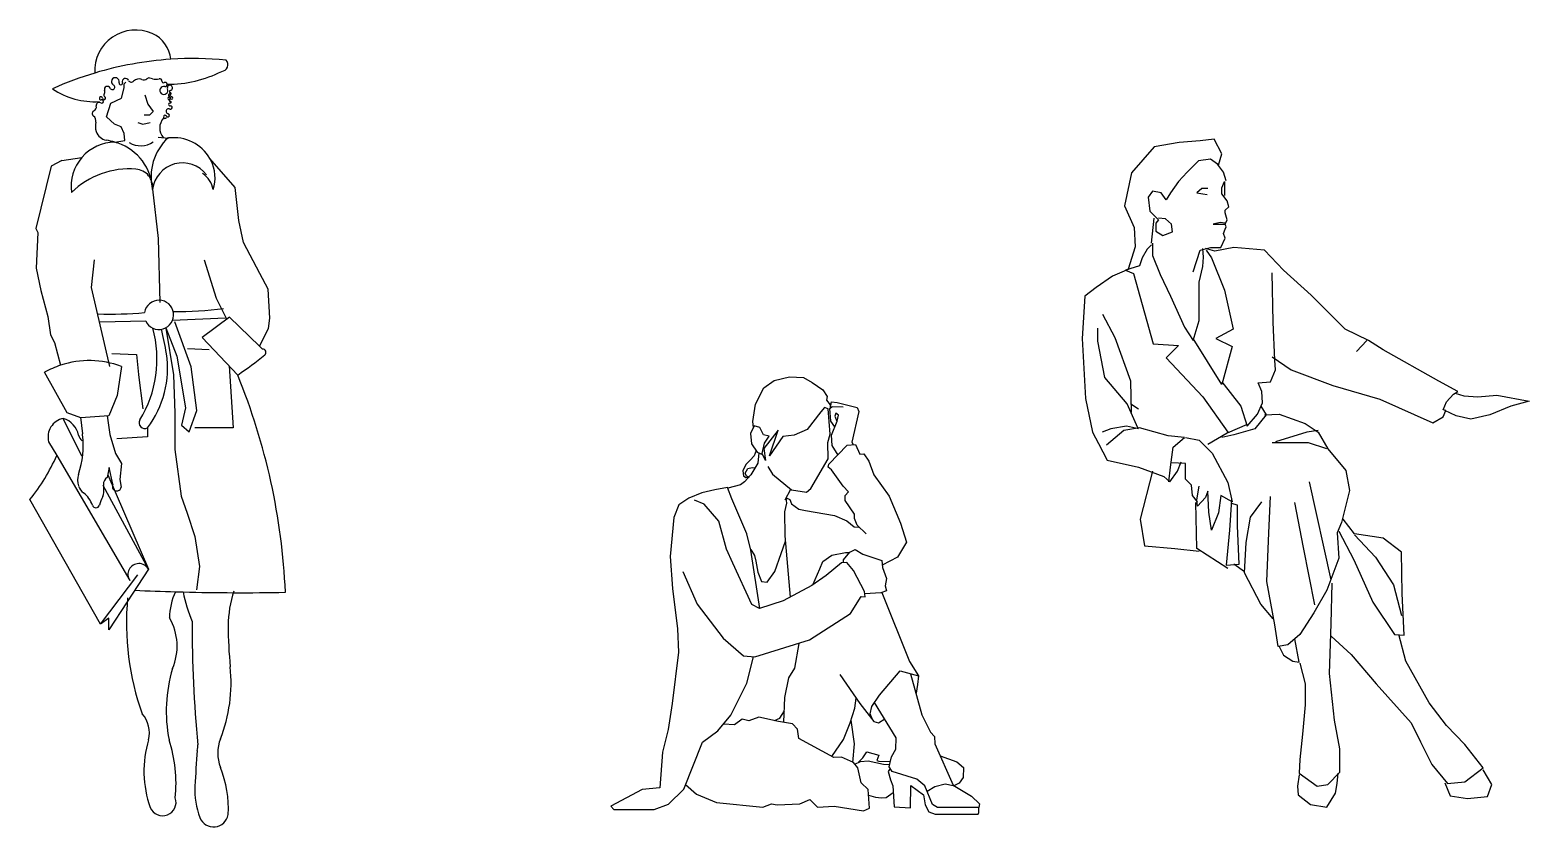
# Model space of a CAD drawing. Header units: millimetres. Extents: x 37 to 11188, y 2113 to 8073.
# Drawn here: x 3095 to 6213, y 4203 to 5861 of the extents above; entities that cross this region are included whole.
import ezdxf

# ---------------------------------------------------------------- set-up
doc = ezdxf.new("R2010")
doc.units = ezdxf.units.MM

msp = doc.modelspace()

# ---------------------------------------------------------------- linework, layer by layer
for p, q in [((3285.8, 5719.7), (3290.9, 5740.9)), ((3290.9, 5749.6), (3294.7, 5753.2)), ((3290.9, 5740.9), (3290.9, 5749.6)), ((3254.3, 5681), (3263.2, 5709.1)), ((3263.2, 5709.1), (3285.8, 5719.7)), ((3333.8, 5726.8), (3340.1, 5707.4)), ((3340.1, 5707.4), (3351.5, 5691.6)), ((3270.7, 5665.2), (3254.3, 5681)), ((3343.9, 5684.5), (3332.6, 5684.5)), ((3351.5, 5691.6), (3343.9, 5684.5)), ((3284.6, 5659.8), (3270.7, 5665.2)), ((3290.9, 5645.8), (3284.6, 5659.8)), ((3292.2, 5631.7), (3290.9, 5645.8)), ((3319.9, 5668.7), (3330, 5665.2)), ((3330, 5665.2), (3345.2, 5668.7)), ((3271.9, 5627.8), (3292.2, 5631.7)), ((3362.1, 5638.1), (3383.6, 5636.7)), ((5433.3, 5618.1), (5386.4, 5564)), ((5485.6, 5627.2), (5433.3, 5618.1)), ((5528.9, 5630.8), (5485.6, 5627.2)), ((5557.8, 5634.4), (5528.9, 5630.8)), ((5574.1, 5603.7), (5557.8, 5634.4)), ((3161.6, 5590.1), (3139.2, 5578.3)), ((3161.6, 5590.1), (3203.4, 5596.4)), ((3522.1, 5533.5), (3469.4, 5594)), ((5525.3, 5589.3), (5501.9, 5565.8)), ((5550.6, 5592.9), (5525.3, 5589.3)), ((5565, 5582), (5550.6, 5592.9)), ((5577.7, 5565.8), (5565, 5582)), ((5566.8, 5580.2), (5574.1, 5603.7)), ((3139.2, 5578.3), (3107.4, 5448.1)), ((5386.4, 5564), (5371.9, 5495.4)), ((5501.9, 5565.8), (5483.8, 5545.9)), ((5583.1, 5547.8), (5577.7, 5565.8)), ((3350.1, 5530), (3361.8, 5427.5)), ((3529.5, 5465.3), (3522.1, 5533.5)), ((5429.7, 5526.1), (5420.7, 5513.5)), ((5447.7, 5522.5), (5429.7, 5526.1)), ((5458.6, 5508), (5447.7, 5522.5)), ((5467.6, 5522.5), (5458.6, 5508)), ((5483.8, 5545.9), (5467.6, 5522.5)), ((5532.5, 5531.5), (5521.7, 5522.5)), ((5521.7, 5522.5), (5534.3, 5520.7)), ((5545.2, 5531.5), (5532.5, 5531.5)), ((5534.3, 5520.7), (5543.4, 5518.9)), ((5574.1, 5533.3), (5579.5, 5545.9)), ((5574.1, 5520.7), (5574.1, 5533.3)), ((5584.9, 5506.2), (5574.1, 5520.7)), ((5579.5, 5545.9), (5579.5, 5533.3)), ((5579.5, 5533.3), (5579.5, 5517.1)), ((5371.9, 5495.4), (5391.8, 5450.3)), ((5420.7, 5513.5), (5424.3, 5484.6)), ((5581.3, 5486.4), (5588.5, 5493.6)), ((5588.5, 5493.6), (5584.9, 5506.2)), ((3539.6, 5419), (3529.5, 5465.3)), ((5424.3, 5484.6), (5442.3, 5466.5)), ((5427.9, 5417.8), (5433.3, 5470.1)), ((5442.3, 5466.5), (5436.9, 5459.3)), ((5436.9, 5459.3), (5436.9, 5443.1)), ((5456.7, 5468.3), (5442.3, 5470.1)), ((5469.4, 5457.5), (5456.7, 5468.3)), ((5471.2, 5441.3), (5469.4, 5457.5)), ((5570.4, 5461.1), (5556, 5457.5)), ((5556, 5457.5), (5568.6, 5457.5)), ((5568.6, 5457.5), (5581.3, 5457.5)), ((5581.3, 5459.3), (5570.4, 5461.1)), ((5581.3, 5481), (5581.3, 5486.4)), ((5584.9, 5466.5), (5581.3, 5481)), ((5581.3, 5457.5), (5584.9, 5466.5)), ((5583.1, 5452.1), (5581.3, 5457.5)), ((3107.4, 5448.1), (3111.6, 5440.1)), ((3111.6, 5440.1), (3107.8, 5365.9)), ((3361.8, 5427.5), (3365.3, 5294.5)), ((5391.8, 5450.3), (5393.6, 5410.6)), ((5436.9, 5443.1), (5451.3, 5434.1)), ((5451.3, 5434.1), (5471.2, 5441.3)), ((5572.2, 5408.8), (5581.3, 5428.6)), ((5577.7, 5437.7), (5581.3, 5446.7)), ((5581.3, 5428.6), (5577.7, 5437.7)), ((5581.3, 5446.7), (5583.1, 5452.1)), ((3573.6, 5354.6), (3539.6, 5419)), ((5393.6, 5410.6), (5379.1, 5363.7)), ((5418.8, 5405.2), (5408, 5387.1)), ((5427.9, 5414.2), (5418.8, 5405.2)), ((5429.7, 5417.8), (5429.7, 5392.5)), ((5514.5, 5358.3), (5528.9, 5403.4)), ((5528.9, 5403.4), (5550.6, 5408.8)), ((5536.2, 5388.9), (5534.3, 5407)), ((5559.6, 5401.6), (5539.8, 5407)), ((5541.6, 5403.4), (5552.4, 5387.1)), ((5550.6, 5408.8), (5572.2, 5408.8)), ((5599.3, 5408.8), (5559.6, 5401.6)), ((5662.5, 5403.4), (5599.3, 5408.8)), ((5702.2, 5361.9), (5662.5, 5403.4)), ((3107.8, 5365.9), (3117.7, 5319.7)), ((3228.5, 5383.1), (3222.2, 5325.4)), ((3457.2, 5383.1), (3482.7, 5303.3)), ((5380.9, 5363.7), (5346.7, 5349.2)), ((5402.6, 5370.9), (5373.7, 5361.9)), ((5408, 5387.1), (5402.6, 5370.9)), ((5429.7, 5392.5), (5445.9, 5352.8)), ((5527.1, 5336.6), (5534.3, 5369.1)), ((5534.3, 5369.1), (5536.2, 5388.9)), ((5552.4, 5387.1), (5579.5, 5320.4)), ((3590.6, 5322.4), (3573.6, 5354.6)), ((5346.7, 5349.2), (5312.4, 5325.8)), ((5373.7, 5361.9), (5390, 5354.6)), ((5390, 5354.6), (5431.5, 5208.5)), ((5445.9, 5352.8), (5467.6, 5307.7)), ((5527.1, 5307.7), (5527.1, 5336.6)), ((5680.5, 5253.6), (5678.7, 5356.5)), ((5759.9, 5309.5), (5702.2, 5361.9)), ((3117.7, 5319.7), (3132.3, 5265.4)), ((3222.2, 5325.4), (3260.4, 5161.5)), ((3482.7, 5303.3), (3504.8, 5259.3)), ((3593.8, 5262.2), (3590.6, 5322.4)), ((5288.9, 5307.7), (5283.5, 5219.3)), ((5312.4, 5325.8), (5288.9, 5307.7)), ((5467.6, 5307.7), (5496.4, 5242.8)), ((5527.1, 5257.2), (5527.1, 5307.7)), ((5579.5, 5320.4), (5597.5, 5239.1)), ((5830.3, 5239.1), (5759.9, 5309.5)), ((5352.1, 5221.1), (5326.8, 5269.8)), ((3132.3, 5265.4), (3137.9, 5227.4)), ((3240.8, 5254.5), (3335.9, 5256.3)), ((3377.9, 5241.2), (3393.7, 5143.9)), ((3378, 5242), (3400.9, 5182.7)), ((3391.4, 5257.6), (3501.7, 5262.4)), ((3430.6, 5160.6), (3396.8, 5254.5)), ((3509.9, 5263.7), (3453.7, 5221.9)), ((3572.9, 5203.5), (3509.9, 5263.7)), ((3572.9, 5203.5), (3591, 5240.2)), ((3591, 5240.2), (3593.8, 5262.2)), ((5316, 5213.9), (5316, 5241)), ((5496.4, 5242.8), (5514.5, 5215.7)), ((5514.5, 5215.7), (5527.1, 5257.2)), ((5597.5, 5239.1), (5561.4, 5219.3)), ((5684.1, 5174.2), (5680.5, 5253.6)), ((5879, 5215.7), (5830.3, 5239.1)), ((3137.9, 5227.4), (3146.5, 5211.2)), ((3146.5, 5211.2), (3158.9, 5163.9)), ((3453.7, 5221.9), (3527.3, 5143.5)), ((5283.5, 5219.3), (5290.7, 5094.8)), ((5330.4, 5138.1), (5316, 5213.9)), ((5384.6, 5130.9), (5352.1, 5221.1)), ((5431.5, 5208.5), (5483.8, 5204.9)), ((5574.1, 5123.6), (5514.5, 5219.3)), ((5561.4, 5219.3), (5595.7, 5203.1)), ((5875.4, 5215.7), (5853.8, 5192.2)), ((5909.7, 5195.8), (5879, 5215.7)), ((3265.8, 5188.4), (3316.6, 5186.2)), ((3316.6, 5186.2), (3321, 5144.8)), ((3400.9, 5182.7), (3418.6, 5075.2)), ((3422.7, 5199), (3467.6, 5196.8)), ((3579.1, 5197.6), (3572.9, 5203.5)), ((5483.8, 5204.9), (5458.6, 5179.6)), ((5458.6, 5179.6), (5534.3, 5098.4)), ((5595.7, 5203.1), (5574.1, 5123.6)), ((5678.7, 5181.4), (5718.4, 5154.3)), ((6025.2, 5130.9), (5909.7, 5195.8)), ((3172.9, 5065.1), (3125.6, 5149.2)), ((3285.4, 5161.5), (3276.5, 5101.2)), ((3442.3, 5069.5), (3430.6, 5160.6)), ((3509.5, 5162.4), (3517.5, 5033.4)), ((5675.1, 5129.1), (5685.9, 5154.3)), ((5685.9, 5154.3), (5684.1, 5174.2)), ((5718.4, 5154.3), (5805.1, 5121.8)), ((3320.7, 5143.9), (3330.2, 5073)), ((3393.7, 5143.9), (3396.8, 5064.2)), ((4604.3, 5082.9), (4621.6, 5116.7)), ((4621.6, 5116.7), (4643.3, 5132.5)), ((4643.3, 5132.5), (4674.6, 5139.5)), ((4674.6, 5139.5), (4704, 5138.1)), ((4704, 5138.1), (4722, 5127.8)), ((4722, 5127.8), (4744.1, 5113.1)), ((4744.1, 5113.1), (4753.2, 5098.7)), ((5377.3, 5083.9), (5330.4, 5138.1)), ((5386.4, 5065.9), (5384.6, 5130.9)), ((5574.1, 5129.1), (5613.8, 5078.5)), ((5649.8, 5127.3), (5675.1, 5129.1)), ((5657.1, 5109.2), (5649.8, 5127.3)), ((5805.1, 5121.8), (5902.5, 5093)), ((6064.9, 5109.2), (6025.2, 5130.9)), ((3276.5, 5101.2), (3259.5, 5058.9)), ((4598.3, 5047.1), (4604.3, 5082.9)), ((4753.2, 5098.7), (4752.1, 5091.4)), ((4752.1, 5091.4), (4759.5, 5081.8)), ((4759.5, 5081.8), (4759.7, 5075.6)), ((4760.8, 5080.3), (4761.9, 5088)), ((4761.9, 5088), (4773.7, 5086.5)), ((4773.7, 5086.5), (4815.9, 5075.9)), ((5290.7, 5094.8), (5305.2, 5024.4)), ((5399, 5033.4), (5377.3, 5083.9)), ((5384.6, 5083.9), (5400.8, 5073.1)), ((5534.3, 5098.4), (5586.7, 5024.4)), ((5648, 5062.3), (5658.9, 5085.8)), ((5658.9, 5085.8), (5657.1, 5109.2)), ((5902.5, 5093), (6012.6, 5044.2)), ((6034.2, 5071.3), (6041.5, 5087.6)), ((6041.5, 5087.6), (6055.9, 5103.8)), ((6055.9, 5103.8), (6064.9, 5109.2)), ((6059.5, 5105.6), (6077.6, 5100.2)), ((6077.6, 5100.2), (6106.4, 5098.4)), ((6106.4, 5098.4), (6146.1, 5102)), ((6146.1, 5102), (6212.9, 5089.4)), ((6212.9, 5089.4), (6175, 5078.5)), ((3203.2, 4974.8), (3164.4, 5053.2)), ((3200.7, 5054.4), (3172.9, 5065.1)), ((3200.4, 5055.8), (3204.5, 5021.5)), ((3259.5, 5058.9), (3200.7, 5054.4)), ((3256, 5058.5), (3261, 5020.1)), ((3396.8, 5064.2), (3396.8, 4988.9)), ((3418.6, 5075.2), (3410.7, 5039.1)), ((3426.5, 5025.4), (3442.3, 5069.5)), ((4739.8, 5067), (4711.9, 5030.3)), ((4747.9, 5075.9), (4739.8, 5067)), ((4755.3, 5072.9), (4747.9, 5075.9)), ((4759.7, 5020.7), (4755.3, 5072.9)), ((4758.9, 5073.7), (4763.7, 5078.4)), ((4760.8, 5047.9), (4758.9, 5073.7)), ((4763.7, 5078.4), (4786.5, 5077.3)), ((4771.1, 5064.5), (4768.9, 5058.2)), ((4768.9, 5058.2), (4773.3, 5047.9)), ((4777, 5060.4), (4771.1, 5064.5)), ((4773.7, 5047.6), (4777, 5060.4)), ((4819.2, 5067.4), (4804.5, 5004.2)), ((4815.9, 5075.9), (4819.2, 5067.4)), ((5613.8, 5078.5), (5626.4, 5037)), ((5626.4, 5037), (5648, 5062.3)), ((5666.1, 5060.5), (5642.6, 5031.6)), ((5655.3, 5078.5), (5666.1, 5060.5)), ((5662.5, 5060.5), (5693.2, 5062.3)), ((5693.2, 5062.3), (5747.3, 5042.4)), ((6012.6, 5044.2), (6034.2, 5056.9)), ((6039.7, 5069.5), (6034.2, 5071.3)), ((6034.2, 5056.9), (6039.7, 5069.5)), ((6061.3, 5058.7), (6037.9, 5069.5)), ((6092, 5051.5), (6061.3, 5058.7)), ((6131.7, 5060.5), (6092, 5051.5)), ((6175, 5078.5), (6131.7, 5060.5)), ((3261, 5020.1), (3273.4, 4980.1)), ((3339.7, 5033.4), (3339.7, 5015.3)), ((3410.7, 5039.1), (3426.5, 5025.4)), ((3517.5, 5033.4), (3438.2, 5033.4)), ((4601.6, 5037.6), (4593.5, 5022.2)), ((4593.5, 5022.2), (4595.7, 5000.1)), ((4600.3, 5034.5), (4598.3, 5047.1)), ((4613.3, 5034.7), (4601.6, 5037.6)), ((4620.7, 5019.2), (4613.3, 5034.7)), ((4651.6, 5028.8), (4621.4, 4990.6)), ((4633.2, 4975.1), (4651.6, 5028.8)), ((4711.9, 5030.3), (4684.7, 5018.5)), ((4754.5, 5003.1), (4759.7, 5020.7)), ((4768.9, 5035.8), (4760.8, 5047.9)), ((4761.9, 5018.1), (4773.7, 5047.6)), ((5305.2, 5024.4), (5317.8, 5000.9)), ((5343.1, 5031.6), (5325, 5024.4)), ((5370.1, 5028), (5334, 4997.3)), ((5375.5, 5037), (5343.1, 5031.6)), ((5402.6, 5033.4), (5370.1, 5028)), ((5400.8, 5031.6), (5375.5, 5037)), ((5462.2, 5017.2), (5402.6, 5033.4)), ((5584.9, 5022.6), (5545.2, 4999.1)), ((5626.4, 5040.6), (5584.9, 5022.6)), ((5642.6, 5031.6), (5599.3, 5019)), ((5750.9, 5024.4), (5685.9, 5004.5)), ((5747.3, 5042.4), (5774.4, 5024.4)), ((5774.4, 5028), (5750.9, 5024.4)), ((5774.4, 5024.4), (5794.2, 4990.1)), ((3134.1, 5004.7), (3150.8, 4976.1)), ((3339.7, 5015.3), (3276.2, 5010.9)), ((3396.8, 4988.9), (3409.5, 4891.5)), ((4595.7, 5000.1), (4607.5, 4983.2)), ((4617.8, 4980.3), (4622.9, 5001.6)), ((4632.5, 5016.3), (4620.7, 5019.2)), ((4621.4, 4990.6), (4625.1, 4965.6)), ((4622.9, 5001.6), (4632.5, 5016.3)), ((4661.1, 5015.6), (4633.2, 4975.1)), ((4684.7, 5018.5), (4661.1, 5015.6)), ((4755.3, 4969.2), (4754.5, 5003.1)), ((4757, 4958.3), (4794.9, 4997.3)), ((4763.7, 4997.2), (4761.9, 5018.1)), ((4775.9, 4977), (4763.7, 4997.2)), ((4794.9, 4997.3), (4811.8, 4998.7)), ((4804.5, 5004.2), (4807.5, 4998.7)), ((4811.8, 4998.7), (4821, 4978.9)), ((5317.8, 5000.9), (5335.8, 4966.6)), ((5496.4, 5013.6), (5462.2, 5017.2)), ((5467.6, 4952.2), (5473, 4993.7)), ((5473, 4993.7), (5496.4, 5013.6)), ((5498.3, 5013.6), (5527.1, 5008.1)), ((5527.1, 5008.1), (5554.2, 4981.1)), ((5599.3, 5019), (5574.1, 5013.6)), ((5754.5, 5002.7), (5678.7, 5002.7)), ((5792.4, 4990.1), (5754.5, 5002.7)), ((5794.2, 4990.1), (5832.1, 4945)), ((3150.8, 4976.1), (3302.7, 4715.8)), ((3273.4, 4980.1), (3285.7, 4959.8)), ((3285.7, 4959.8), (3282.2, 4926.3)), ((4584.3, 4957.7), (4578, 4944.5)), ((4593.3, 4966.2), (4584.3, 4957.7)), ((4601.6, 4975.2), (4593.3, 4966.2)), ((4608.7, 4959.9), (4594.8, 4936)), ((4605.3, 4986.4), (4601.6, 4975.2)), ((4607.5, 4983.2), (4618.6, 4978.5)), ((4611, 4981.6), (4608.7, 4959.9)), ((4625.1, 4965.6), (4617.8, 4980.3)), ((4719.2, 4907.5), (4755.3, 4969.2)), ((4755.5, 4951.7), (4757, 4958.3)), ((4821, 4978.9), (4829.4, 4979.3)), ((4829.4, 4979.3), (4840.1, 4964.2)), ((4840.1, 4964.2), (4850, 4935.9)), ((5335.8, 4966.6), (5400.8, 4952.2)), ((5498.3, 4959.4), (5469.4, 4961.2)), ((5482, 4943.2), (5489.2, 4963)), ((5498.3, 4926.9), (5498.3, 4959.4)), ((5554.2, 4981.1), (5586.7, 4919.7)), ((3260.1, 4951.4), (3256.1, 4930.7)), ((3257.3, 4935.6), (3341.6, 4739.6)), ((3267.7, 4916.2), (3260.1, 4951.4)), ((3282.2, 4926.3), (3285, 4910.5)), ((4578, 4944.5), (4579.5, 4934)), ((4579.5, 4934), (4584.1, 4930.7)), ((4594.8, 4936), (4581.5, 4921.3)), ((4582.5, 4939.3), (4588.5, 4949)), ((4585.4, 4932.8), (4582.5, 4939.3)), ((4584.1, 4930.7), (4591.3, 4931.4)), ((4591.3, 4931.4), (4585.4, 4932.8)), ((4588.5, 4949), (4596.9, 4951.4)), ((4596.9, 4951.4), (4603.2, 4950.7)), ((4629.5, 4953.1), (4639.8, 4937.6)), ((4639.8, 4937.6), (4678.8, 4904.5)), ((4762.2, 4946.2), (4755.5, 4951.7)), ((4786.4, 4912.5), (4762.2, 4946.2)), ((4850, 4935.9), (4882, 4891.4)), ((5400.8, 4952.2), (5453.1, 4932.4)), ((5429.7, 4943.2), (5404.4, 4843.9)), ((5453.1, 4932.4), (5465.8, 4921.5)), ((5464, 4921.5), (5467.6, 4952.2)), ((5465.8, 4921.5), (5482, 4943.2)), ((5510.9, 4914.3), (5498.3, 4926.9)), ((5832.1, 4945), (5839.3, 4903.5)), ((3341.6, 4739.6), (3247.8, 4913.8)), ((4492.7, 4898.7), (4465.5, 4887.7)), ((4519.6, 4904.4), (4492.7, 4898.7)), ((4545.9, 4909.7), (4519.6, 4904.4)), ((4555.2, 4886), (4545.9, 4909.7)), ((4572.7, 4915.4), (4546.4, 4908)), ((4581.5, 4921.3), (4572.7, 4915.4)), ((4677.3, 4905.5), (4665, 4883.5)), ((4678.8, 4904.5), (4710.4, 4900.1)), ((4710.4, 4900.1), (4719.2, 4907.5)), ((4797.8, 4900.8), (4786.4, 4912.5)), ((4790.5, 4892.7), (4797.8, 4900.8)), ((5512.7, 4892.6), (5510.9, 4914.3)), ((5521.7, 4883.6), (5527.1, 4912.5)), ((5545.2, 4901.7), (5539.8, 4889)), ((5547, 4858.4), (5545.2, 4901.7)), ((5586.7, 4919.7), (5595.7, 4880)), ((5801.4, 4717.6), (5756.3, 4921.5)), ((5839.3, 4903.5), (5823.1, 4836.7)), ((3242.1, 4625.5), (3095.2, 4884.5)), ((3409.5, 4891.5), (3422.4, 4855.9)), ((4444.6, 4873.7), (4434.3, 4847)), ((4465.5, 4887.7), (4444.6, 4873.7)), ((4497.7, 4875.2), (4477.1, 4883.3)), ((4527.9, 4839.2), (4497.7, 4875.2)), ((4586, 4813.3), (4555.2, 4886)), ((4664.9, 4858.6), (4669, 4876.8)), ((4669, 4876.8), (4668, 4888.3)), ((4668, 4888.3), (4675.4, 4884.8)), ((4675.4, 4884.8), (4679.1, 4875.8)), ((4679.1, 4875.8), (4694.3, 4864.2)), ((4694.3, 4864.2), (4708.1, 4861.6)), ((4790.8, 4882.4), (4790.5, 4892.7)), ((4810, 4854.1), (4790.8, 4882.4)), ((4882, 4891.4), (4905.6, 4835.5)), ((5523.5, 4880), (5512.7, 4892.6)), ((5521.7, 4782.6), (5519.9, 4878.2)), ((5523.5, 4871), (5521.7, 4883.6)), ((5539.8, 4889), (5523.5, 4871)), ((5572.2, 4892.6), (5566.8, 4856.6)), ((5595.7, 4880), (5572.2, 4892.6)), ((5593.9, 4883.6), (5590.3, 4820.5)), ((5606.5, 4872.8), (5593.9, 4876.4)), ((5606.5, 4829.5), (5606.5, 4872.8)), ((5633.6, 4847.5), (5657.1, 4880)), ((5671.5, 4815), (5675.1, 4890.8)), ((5743.7, 4784.4), (5725.6, 4878.2)), ((3422.4, 4855.9), (3438.2, 4807.4)), ((4434.3, 4847), (4426.9, 4765.8)), ((4544, 4781.3), (4527.9, 4839.2)), ((4665.6, 4809.3), (4664.9, 4858.6)), ((4708.1, 4861.6), (4768.8, 4851.3)), ((4768.8, 4851.3), (4794.2, 4839.9)), ((4794.2, 4839.9), (4809.2, 4827.9)), ((4810, 4845.2), (4810, 4854.1)), ((4815.8, 4831.3), (4810, 4845.2)), ((4905.6, 4835.5), (4918.1, 4795.8)), ((5404.4, 4843.9), (5413.4, 4788)), ((5552.4, 4820.5), (5547, 4858.4)), ((5566.8, 4856.6), (5552.4, 4820.5)), ((5624.6, 4795.2), (5633.6, 4847.5)), ((5823.1, 4836.7), (5814.1, 4815)), ((5850.2, 4813.2), (5826.7, 4843.9)), ((3438.2, 4807.4), (3447.7, 4745.3)), ((4594.8, 4779.1), (4586, 4813.3)), ((4676.9, 4681.7), (4665.6, 4809.3)), ((4809.2, 4827.9), (4818.2, 4827.3)), ((4834, 4812.9), (4815.8, 4831.3)), ((5590.3, 4820.5), (5583.1, 4748.3)), ((5610.1, 4750.1), (5606.5, 4829.5)), ((5667.9, 4714), (5671.5, 4815)), ((5814.1, 4815), (5817.7, 4762.7)), ((5817.7, 4818.7), (5848.4, 4759.1)), ((5909.7, 4804.2), (5850.2, 4813.2)), ((5850.2, 4811.4), (5893.5, 4764.5)), ((5947.6, 4775.3), (5909.7, 4804.2)), ((4557.3, 4751.8), (4544, 4781.3)), ((4594.5, 4780.9), (4601.9, 4768)), ((4613.2, 4658), (4594.8, 4779.1)), ((4644.3, 4734.9), (4657.6, 4772.4)), ((4657.6, 4772.4), (4666.4, 4797.8)), ((4763.1, 4769), (4791.6, 4774.6)), ((4787.5, 4759.2), (4800.4, 4775)), ((4791.6, 4774.6), (4799.9, 4774.5)), ((4800.4, 4775), (4811.4, 4780.7)), ((4811.4, 4780.7), (4827.2, 4770.6)), ((4827.2, 4770.6), (4866.6, 4757.7)), ((4918.1, 4795.8), (4899.7, 4764.9)), ((5413.4, 4788), (5476.6, 4782.6)), ((5476.6, 4782.6), (5527.1, 4777.1)), ((5586.7, 4741.1), (5521.7, 4782.6)), ((5621, 4732), (5624.6, 4795.2)), ((5767.2, 4665.3), (5743.7, 4784.4)), ((5949.4, 4688.7), (5947.6, 4775.3)), ((3341.6, 4739.6), (3297.7, 4672)), ((3447.7, 4745.3), (3441.4, 4696.4)), ((4426.9, 4765.8), (4431.3, 4699.6)), ((4596.2, 4665.8), (4557.3, 4751.8)), ((4601.9, 4768), (4605, 4756.1)), ((4605, 4756.1), (4608.7, 4733.1)), ((4723.7, 4706.9), (4737.7, 4740.4)), ((4737.7, 4740.4), (4744.3, 4755.4)), ((4744.3, 4755.4), (4763.1, 4769)), ((4782.7, 4752.6), (4751, 4726.5)), ((4794.4, 4753.7), (4782.7, 4752.6)), ((4787.5, 4753.3), (4787.5, 4759.2)), ((4808, 4737.1), (4794.4, 4753.7)), ((4866.6, 4757.7), (4868.1, 4743.4)), ((4899.7, 4764.9), (4867.3, 4748.2)), ((4868.1, 4743.4), (4876.9, 4720.2)), ((5583.1, 4748.3), (5610.1, 4750.1)), ((5621, 4733.8), (5599.3, 4750.1)), ((5817.7, 4762.7), (5792.4, 4695.9)), ((5848.4, 4759.1), (5888.1, 4670.7)), ((5893.5, 4764.5), (5931.4, 4706.8)), ((3242.1, 4625.5), (3319.8, 4727.7)), ((4453.2, 4734.8), (4482.6, 4667.1)), ((4608.7, 4733.1), (4616.4, 4714)), ((4616.4, 4714), (4628.1, 4712.5)), ((4628.1, 4712.5), (4644.3, 4734.9)), ((4751, 4726.5), (4721.6, 4705.9)), ((4830.8, 4693), (4808, 4737.1)), ((4876.9, 4720.2), (4873.9, 4704.8)), ((5655.3, 4667.1), (5621, 4732)), ((5684.1, 4623.8), (5667.9, 4714)), ((5801.4, 4625.6), (5803.2, 4710.4)), ((4431.3, 4699.6), (4441.6, 4615.4)), ((4721.6, 4705.9), (4661.7, 4673.9)), ((4801.8, 4647.6), (4823.8, 4682.7)), ((4823.8, 4682.7), (4831.9, 4682.4)), ((4831.9, 4682.4), (4830.8, 4693)), ((4865.1, 4690.4), (4831.5, 4688.1)), ((4876.5, 4694.5), (4865.1, 4690.4)), ((4867, 4691.2), (4924.7, 4547.4)), ((4873.9, 4704.8), (4876.5, 4694.5)), ((5792.4, 4695.9), (5765.3, 4649)), ((5931.4, 4706.8), (5947.6, 4643.6)), ((5953, 4602.1), (5949.4, 4688.7)), ((3297.7, 4672), (3259.5, 4613.2)), ((4482.6, 4667.1), (4537, 4596.1)), ((4612.4, 4657.7), (4596.2, 4665.8)), ((4661.7, 4673.9), (4612.4, 4657.7)), ((4716.5, 4592.5), (4801.8, 4647.6)), ((5680.5, 4636.4), (5655.3, 4667.1)), ((5765.3, 4649), (5736.5, 4603.9)), ((5888.1, 4670.7), (5933.2, 4603.9)), ((3259.5, 4637.4), (3242.1, 4625.5)), ((3259.5, 4613.2), (3259.5, 4637.4)), ((4441.6, 4615.4), (4443.8, 4566.9)), ((5691.4, 4578.6), (5684.1, 4623.8)), ((5797.8, 4522.7), (5801.4, 4625.6)), ((4537, 4596.1), (4579, 4559.4)), ((4602.5, 4557.2), (4716.5, 4592.5)), ((4685.9, 4533.8), (4694.7, 4585.1)), ((5736.5, 4603.9), (5711.2, 4582.2)), ((5734.7, 4546.1), (5725.6, 4594.9)), ((5801.4, 4600.3), (5842.9, 4562.4)), ((5933.2, 4603.9), (5953, 4602.1)), ((5956.6, 4548), (5942.2, 4603.9)), ((4443.8, 4566.9), (4430.6, 4459.9)), ((4579, 4559.4), (4602.5, 4557.2)), ((4585.8, 4502.5), (4599.7, 4557.1)), ((5711.2, 4582.2), (5691.4, 4578.6)), ((5693.2, 4578.6), (5702.2, 4560.6)), ((5702.2, 4560.6), (5722, 4548)), ((5842.9, 4562.4), (5895.3, 4501)), ((4673.4, 4513.6), (4685.9, 4533.8)), ((4862.4, 4477.5), (4904.7, 4527.9)), ((4904.7, 4527.9), (4943.3, 4517.6)), ((4924.7, 4547.4), (4943.4, 4517.5)), ((4926.2, 4522.2), (4950, 4436.5)), ((5722, 4548), (5734.7, 4546.1)), ((5736.5, 4544.3), (5747.3, 4501)), ((5808.7, 4425.2), (5797.8, 4522.7)), ((6005.4, 4461.3), (5956.6, 4548)), ((4552.7, 4435.6), (4585.8, 4502.5)), ((4665.3, 4472.8), (4673.4, 4513.6)), ((4779.8, 4520.5), (4821, 4460.2)), ((4941.2, 4499.8), (4938.1, 4481.7)), ((4943.4, 4517.5), (4941.2, 4499.8)), ((5747.3, 4501), (5747.3, 4457.7)), ((5895.3, 4501), (5967.5, 4419.8)), ((4430.6, 4459.9), (4422.5, 4406.2)), ((4663.1, 4421.3), (4665.3, 4472.8)), ((4810.8, 4450.4), (4813.2, 4471.5)), ((4821, 4460.2), (4850.4, 4422.7)), ((4846.3, 4453.6), (4862.4, 4477.5)), ((4897, 4388.9), (4851.4, 4462.4)), ((6041.5, 4414.4), (6005.4, 4461.3)), ((4525.5, 4403.2), (4552.7, 4435.6)), ((4576.6, 4427.7), (4560.8, 4416.1)), ((4590.2, 4424), (4576.6, 4427.7)), ((4610.8, 4431.7), (4590.2, 4424)), ((4652, 4422.9), (4610.8, 4431.7)), ((4643.8, 4424.9), (4654.6, 4430)), ((4654.6, 4430), (4664.2, 4444.9)), ((4801, 4419.6), (4810.8, 4450.4)), ((4842.8, 4438.6), (4846.3, 4453.6)), ((4847.3, 4426.8), (4842.8, 4438.6)), ((4860.3, 4419.8), (4873.4, 4428.3)), ((4950, 4436.5), (4968.3, 4400.8)), ((5747.3, 4457.7), (5741.9, 4396.4)), ((4422.5, 4406.2), (4410.7, 4359.1)), ((4493.8, 4379.7), (4525.5, 4403.2)), ((4560.8, 4416.1), (4537.3, 4417.4)), ((4681.4, 4418.1), (4652, 4422.9)), ((4691.7, 4407.1), (4681.4, 4418.1)), ((4694.6, 4387.4), (4691.7, 4407.1)), ((4787.1, 4385.4), (4801, 4419.6)), ((4810.2, 4376.5), (4803.1, 4425.3)), ((4850.4, 4422.7), (4860.3, 4419.8)), ((4968.3, 4400.8), (4976.4, 4391.3)), ((5741.9, 4396.4), (5736.5, 4344)), ((5819.5, 4365.7), (5808.7, 4425.2)), ((5967.5, 4419.8), (5987.3, 4380.1)), ((6079.4, 4374.7), (6041.5, 4414.4)), ((4454.9, 4281.9), (4493.8, 4379.7)), ((4767, 4347.7), (4694.6, 4387.4)), ((4763.2, 4349.7), (4787.1, 4385.4)), ((4806.4, 4337.5), (4810.2, 4376.5)), ((4886.7, 4349.2), (4896.3, 4365.4)), ((4896.3, 4365.4), (4897, 4388.9)), ((4976.4, 4391.3), (4977.2, 4376.6)), ((4977.2, 4376.6), (5015, 4290)), ((5819.5, 4317), (5819.5, 4365.7)), ((5987.3, 4380.1), (6010.8, 4333.2)), ((6117.3, 4326), (6079.4, 4374.7)), ((4410.7, 4359.1), (4404.9, 4284.8)), ((4783.2, 4348.5), (4767, 4347.7)), ((4807.8, 4337.1), (4783.2, 4348.5)), ((4817, 4326.6), (4807.8, 4337.1)), ((4810.6, 4334.2), (4822.2, 4339.7)), ((4818.5, 4338.3), (4827.1, 4347.1)), ((4822.2, 4339.7), (4838.4, 4340.8)), ((4827.1, 4347.1), (4836, 4359.9)), ((4836, 4359.9), (4860.6, 4352.8)), ((4838.4, 4340.8), (4870.4, 4333.8)), ((4860.6, 4352.8), (4856.2, 4341.7)), ((4856.2, 4341.7), (4860.4, 4340.1)), ((4860.4, 4340.1), (4884.9, 4339.5)), ((4870.4, 4333.8), (4883.2, 4333.3)), ((4882.3, 4328.6), (4886.7, 4349.2)), ((4988.4, 4351.6), (5022.9, 4338.7)), ((5022.9, 4338.7), (5036.5, 4326.9)), ((5736.5, 4344), (5734.7, 4315.1)), ((4823.7, 4295), (4817, 4326.6)), ((4884.1, 4325.1), (4880.1, 4318.5)), ((4880.1, 4318.5), (4885.2, 4301.6)), ((4888.2, 4319), (4882.3, 4328.6)), ((4939.7, 4302.9), (4888.2, 4319)), ((4956.6, 4288.9), (4939.7, 4302.9)), ((5035.8, 4306), (5027.4, 4294.2)), ((5036.5, 4326.9), (5035.8, 4306)), ((5734.7, 4311.5), (5731.1, 4288.1)), ((5734.7, 4315.1), (5772.6, 4288.1)), ((5794.2, 4291.7), (5819.5, 4317)), ((5814.1, 4293.5), (5815.9, 4315.1)), ((6010.8, 4333.2), (6043.3, 4293.5)), ((6079.4, 4297.1), (6117.3, 4326)), ((6135.3, 4291.7), (6117.3, 4322.4)), ((4368.8, 4281.2), (4303.4, 4246.6)), ((4404.9, 4284.8), (4368.8, 4281.2)), ((4423.3, 4251), (4454.9, 4281.9)), ((4458.5, 4291.5), (4481.7, 4271.2)), ((4481.7, 4271.2), (4523.3, 4254.3)), ((4838.4, 4281), (4823.7, 4295)), ((4841.3, 4242.7), (4838.4, 4281)), ((4875.8, 4264.9), (4890.7, 4275.2)), ((4885.2, 4301.6), (4889.7, 4288.7)), ((4889.7, 4288.7), (4892.6, 4245)), ((4926.8, 4243.1), (4927.5, 4289.8)), ((4927.5, 4289.8), (4953.6, 4270.3)), ((4972, 4249.9), (4956.6, 4288.9)), ((4961, 4278), (4976.8, 4287.6)), ((4976.8, 4287.6), (4998.9, 4292.7)), ((4998.9, 4292.7), (5015.4, 4289.6)), ((5015, 4290), (5053.6, 4267.6)), ((5027.4, 4294.2), (5016.7, 4289.2)), ((5731.1, 4288.1), (5732.9, 4270)), ((5772.6, 4288.1), (5794.2, 4291.7)), ((5792.4, 4244.8), (5810.5, 4273.6)), ((5810.5, 4273.6), (5814.1, 4293.5)), ((6037.9, 4295.3), (6048.7, 4268.2)), ((6043.3, 4293.5), (6079.4, 4297.1)), ((6126.3, 4266.4), (6135.3, 4291.7)), ((4303.4, 4246.6), (4309.3, 4239.3)), ((4393.1, 4239.3), (4423.3, 4251)), ((4523.3, 4254.3), (4619.6, 4244.8)), ((4619.6, 4244.8), (4637.2, 4251.2)), ((4637.2, 4251.2), (4649.4, 4249.4)), ((4649.4, 4249.4), (4696.1, 4251.6)), ((4696.1, 4251.6), (4717.4, 4260.4)), ((4717.4, 4260.4), (4733.2, 4244.6)), ((4733.2, 4244.6), (4767.8, 4246.4)), ((4767.8, 4246.4), (4828.8, 4236.9)), ((4828.8, 4236.9), (4841.3, 4242.7)), ((4839.2, 4269.8), (4853.6, 4265.2)), ((4853.6, 4265.2), (4866, 4263.6)), ((4866, 4263.6), (4875.8, 4264.9)), ((4892.6, 4245), (4926.8, 4243.1)), ((4953.6, 4270.3), (4957.3, 4249.4)), ((4957.3, 4249.4), (4964.7, 4234.7)), ((4983, 4244), (4972, 4249.9)), ((5068.4, 4244), (4983, 4244)), ((5053.6, 4267.6), (5069.8, 4251.4)), ((5069.8, 4251.4), (5068.4, 4244)), ((5068.7, 4233.2), (5068.5, 4244.1)), ((5732.9, 4270), (5758.1, 4250.2)), ((5758.1, 4250.2), (5792.4, 4244.8)), ((6048.7, 4268.2), (6084.8, 4262.8)), ((6084.8, 4262.8), (6126.3, 4266.4)), ((4309.3, 4239.3), (4393.1, 4239.3)), ((4964.7, 4234.7), (4977.9, 4230.2)), ((4977.9, 4230.2), (5067.6, 4230.2)), ((5067.6, 4230.2), (5068.7, 4233.2))]:
    msp.add_line(p, q)
for centre, radius, start, end in [((3314.8, 5776.6), 84.8, 65.7263, 183.1954), ((3322.6, 5794), 65.8, 5.6578, 65.7263), ((3435.9, 5085.5), 716.6, 93.8262, 106.6911), ((3435.9, 5085.5), 716.6, 84.6198, 93.8262), ((3492.7, 5789.3), 14.1, 275.4081, 42.9054), ((3435.9, 5085.5), 716.6, 106.6911, 114.2036), ((3381.5, 5999.1), 250.5, 269.6918, 296.7112), ((3230.7, 5871.3), 159.2, 236.1689, 273.0273), ((3256.3, 5737.9), 6.25, 23.6801, 201.5508), ((3266.6, 5742.5), 5.04, 203.6801, 62.1502), ((3272.8, 5754.1), 8.13, 343.6955, 242.1502), ((3284.1, 5750.8), 3.63, 163.6955, 16.3045), ((3294.1, 5753.8), 6.82, 25.0454, 196.3045), ((3306.1, 5759.3), 6.37, 205.0454, 316.7146), ((3321.6, 5744.7), 15, 64.3975, 136.7146), ((3332.1, 5766.6), 9.25, 244.3975, 313.8425), ((3342.8, 5755.4), 6.23, 76.556, 133.8425), ((3318.6, 5654.1), 110.4, 73.4175, 76.556), ((3357, 5783.1), 24.3, 253.4175, 286.5825), ((3365.2, 5755.5), 4.57, 353.3334, 106.5825), ((3373.7, 5735.6), 8.3, 77.0601, 23.341), ((3372.9, 5754.6), 3.15, 173.3334, 298.6422), ((3376.5, 5748), 4.4, 8.0948, 118.6422), ((3376.5, 5748), 4.4, 257.0601, 8.0948), ((3386.3, 5741.1), 5.46, 278.6621, 203.341), ((3239, 5704.8), 6.03, 55.4432, 193.4622), ((3242.7, 5719.3), 3.13, 3.8423, 284.8737), ((3244.5, 5712.7), 3.62, 235.4431, 104.8737), ((3249.2, 5719.7), 3.3, 183.8423, 65.9348), ((3251.8, 5725.6), 3.2, 141.5003, 245.9348), ((3242.9, 5732.7), 8.12, 321.5003, 21.5508), ((3384.5, 5718.8), 2.7, 58.0446, 13.2394), ((3384.9, 5726), 1.91, 58.0446, 301.9554), ((3386.8, 5706.6), 3.2, 83.8241, 276.1759), ((3386.9, 5715.6), 2.66, 58.0446, 276.1759), ((3387.5, 5733.3), 2.43, 98.6621, 261.3379), ((3386.9, 5729.1), 1.76, 238.0446, 81.3379), ((3387, 5722.8), 1.91, 238.0446, 121.9554), ((3389.6, 5720), 2.53, 238.0446, 193.2394), ((3387.3, 5711.4), 1.63, 263.8241, 96.1759), ((3231.3, 5687.7), 6.65, 115.4398, 232.4329), ((3219.5, 5672.3), 12.7, 347.0146, 52.4329), ((3224.8, 5701.4), 8.55, 295.4398, 13.4622), ((3395.9, 5657.6), 30.8, 138.2207, 220.7507), ((3376.1, 5680.8), 3.29, 29.4575, 330.5425), ((3383.6, 5692.3), 5.2, 62.857, 258.0875), ((3381.8, 5684), 3.27, 209.4575, 78.0875), ((3387.5, 5700), 3.44, 242.857, 96.1759), ((3265.3, 5661.8), 34.2, 167.0146, 200.0445), ((3259.2, 5659.5), 27.8, 200.0445, 259.0385), ((3272.5, 5536.3), 91.6, 90.3607, 138.9584), ((3219.1, 5452.2), 183.4, 73.2563, 79.0385), ((3219.1, 5452.2), 183.4, 71.1645, 73.2563), ((3244, 5525.2), 106.3, 2.5517, 71.1645), ((3325.4, 5667.2), 46.7, 239.3386, 303.8119), ((3457.2, 5556.1), 110.2, 132.66, 193.7327), ((3394.5, 5551), 86.4, 29.873, 97.2493), ((3272.5, 5536.3), 91.6, 138.9584, 187.9728), ((3412.5, 5521.9), 62.9, 37.3638, 172.8881), ((3394.5, 5551), 86.4, 27.195, 29.873), ((3399.9, 5553.8), 80.3, 342.2417, 27.195), ((3302.7, 5398.7), 173.8, 85.7087, 134.0729), ((3312.9, 5534.6), 37.5, 352.592, 85.7087), ((3424.8, 5519.5), 52.5, 10.744, 55.7248), ((3262.1, 6092.5), 822.2, 268.2308, 274.9897), ((3363.6, 5268.7), 30.4, 204.2033, 170.9765), ((3398.6, 6087.3), 811.6, 269.625, 277.0301), ((3117.8, 5176.1), 241.6, 328.5459, 15.6061), ((2915.3, 5118.4), 469, 8.5267, 14.8596), ((3176.9, 5157.6), 204.5, 322.7454, 8.5267), ((3141.5, 5714.8), 689.3, 304.0245, 309.8733), ((3579.2, 5190.9), 6.73, 309.8733, 90.9167), ((3218.8, 4982.6), 190.9, 108.2842, 119.2364), ((3218.8, 4982.6), 190.9, 69.5895, 108.2842), ((2275.8, 4632), 1351.9, 2.5255, 22.2286), ((3172, 5014.7), 39.2, 101.1287, 194.7963), ((3150.8, 5008.7), 46.6, 12.0544, 72.9698), ((3005.8, 4998.1), 200.1, 6.0821, 6.7108), ((3333.9, 5044), 11.7, 148.5459, 299.6484), ((3005.8, 4998.1), 200.1, 342.1972, 6.0821), ((3215.4, 5022.5), 19.5, 192.0544, 232.7198), ((2777.4, 5139.8), 407.7, 321.2336, 336.3374), ((3234, 4924.8), 39.6, 162.1972, 197.8028), ((3265.3, 4915.8), 17.5, 121.5407, 181.4749), ((3224.1, 4921.6), 29.2, 197.8028, 233.4812), ((3176.2, 4856.9), 51.3, 17.8028, 53.4812), ((3223.7, 4901.9), 25.5, 334.9265, 11.4437), ((3296.2, 4916.6), 48.5, 181.4749, 191.4437), ((3275.8, 4911.8), 9.3, 151.3564, 352.1552), ((3232.3, 4874.9), 7.63, 197.8028, 342.1972), ((3388.8, 4824.7), 156.7, 154.9265, 162.1972), ((3321.7, 4728.5), 22.8, 29.2185, 213.7376), ((3862.9, 4628.4), 567, 174.8076, 199.5374), ((3535.8, 9653.6), 4962.9, 267.4282, 268.4098), ((3510.7, 4638), 125.2, 154.093, 179.9155), ((3535.8, 9653.6), 4962.9, 268.4098, 268.591), ((3747.3, 4760), 340.3, 191.4839, 202.3597), ((3535.8, 9653.6), 4962.9, 268.591, 269.7964), ((3737.5, 4621.6), 230, 161.6016, 179.7863), ((3535.8, 9653.6), 4962.9, 269.7964, 271.0464), ((3283.7, 4579.3), 117.6, 336.8107, 30.0484), ((5892.6, 4615.2), 2460.1, 179.6425, 185.6149), ((4303.3, 4619.4), 795.8, 179.7863, 185.9924), ((3686.9, 4444.1), 308.2, 163.2512, 191.1374), ((3196.9, 4503.3), 316.6, 338.3941, 5.9924), ((3285.1, 4399.5), 58.6, 345.2848, 42.0468), ((3559.3, 4319.2), 227.1, 163.2615, 199.415), ((3109.8, 4294.1), 289.2, 354.0127, 18.2354), ((3415, 4371.6), 29.4, 342.1149, 5.6149), ((3566.3, 4357), 80.7, 158.3941, 201.6059), ((7550.2, 4068.9), 4117.7, 175.9099, 176.945), ((3273.2, 4240.9), 234.6, 357.0678, 21.6059), ((3598.1, 4279.8), 159.9, 176.945, 200.8637), ((3370.9, 4254.8), 28.1, 203.31, 18.9627), ((3477.2, 4233.8), 30.6, 200.8637, 350.8877)]:
    msp.add_arc(centre, radius, start, end)

doc.saveas('drawing.dxf')
